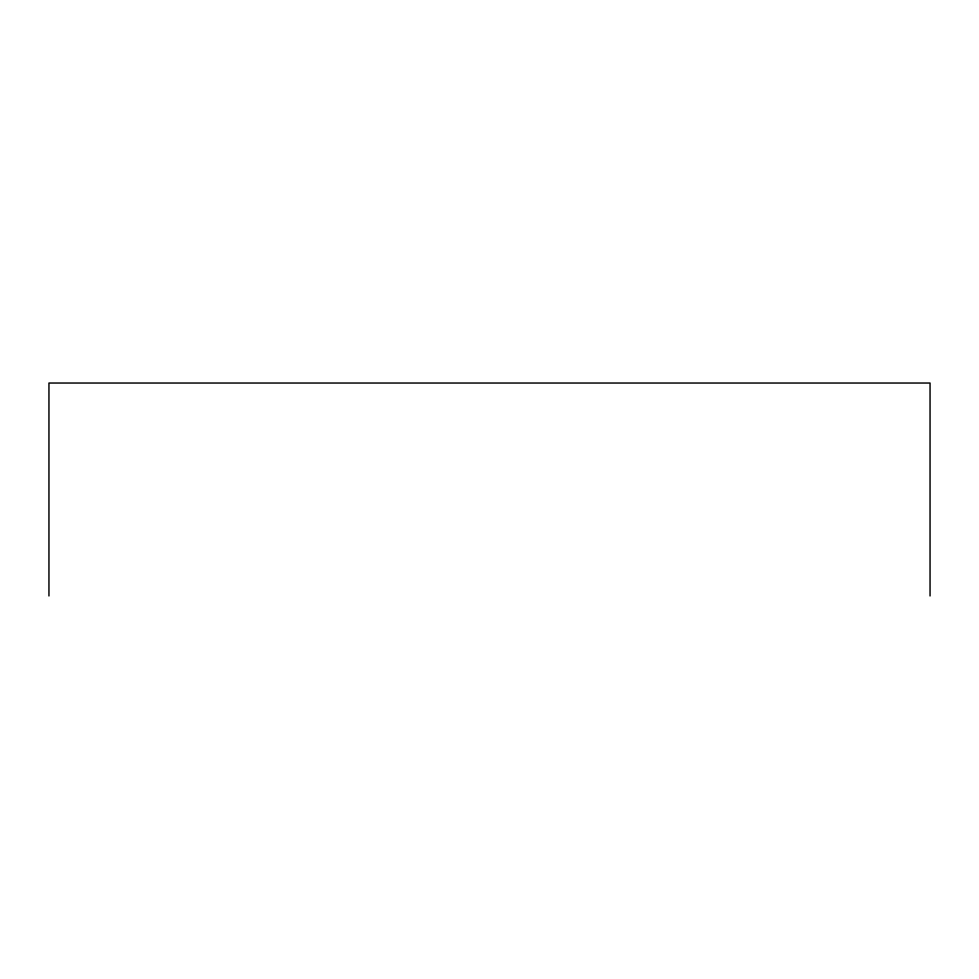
<?xml version="1.0" encoding="UTF-8"?>
<svg xmlns="http://www.w3.org/2000/svg" width="979" height="979" viewBox="0 0 979 979"><rect width="100%" height="100%" fill="white"/><g stroke="black" fill="none" stroke-linecap="round" stroke-linejoin="round"><path stroke-width="1.47" d="M930.05 595.966L930.05 383.034L48.95 383.034L48.95 595.966"/></g></svg>
